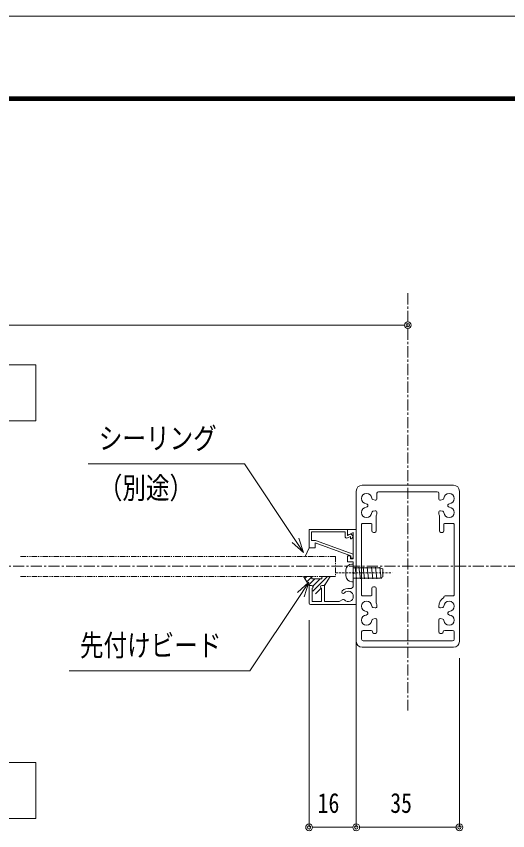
# Model space of a CAD drawing. Units: millimetres, scale not verified, with parts at other scales. Extents: x -3580 to 3580, y -1188 to 1188.
# Drawn here: x 2113 to 2446, y 635 to 1188 of the extents above; entities that cross this region are included whole.
import ezdxf
from ezdxf.enums import TextEntityAlignment as Align

# ---------------------------------------------------------------- set-up
doc = ezdxf.new("R2010")
doc.units = ezdxf.units.MM
doc.header["$LTSCALE"] = 6
for name, pattern in [('USER1', [2, 1.25, -0.25, 0.25, -0.25]), ('USER2', [1.25, 0.625, -0.125, 0.125, -0.125, 0.125, -0.125]), ('USER3', [0.375, 0.25, -0.125])]:
    doc.linetypes.add(name, pattern=pattern)
for name, color, linetype, lineweight in [('0-0_0', 7, 'Continuous', 18), ('0-1_DEFPOINTS', 7, 'Continuous', 18), ('0-3_アンカー', 4, 'USER3', 18), ('0-4_WAKU', 7, 'Continuous', 18), ('0-5_6_U+FF8A_U+FF6F_U+FF81_U+FF9D_U+FF78_U+FF9E', 4, 'Continuous', 18), ('0-6_51破線_U+FF71_U+FF99_U+FF90', 3, 'USER3', 18), ('0-8_3中心線', 2, 'USER1', 18), ('0-9_41_U+FF71_U+FF99_U+FF90', 6, 'Continuous', 18), ('0-A_1手摺寸法', 3, 'Continuous', 18), ('0-C_P4-12', 7, 'Continuous', 18), ('0-D_CYAN', 4, 'Continuous', 18), ('0-E_2a', 1, 'USER2', 18)]:
    doc.layers.add(name, color=color, linetype=linetype, lineweight=lineweight)
doc.styles.add('ＭＳ ゴシック', font='')
doc.styles.get('ＭＳ ゴシック').set_extended_font_data('MS Gothic')

msp = doc.modelspace()

# ---------------------------------------------------------------- linework, layer by layer
at = {"layer": '0-0_0', "lineweight": 9}
for p, q in [((2376.035, 978.274), (2373.735, 978.274)), ((2307.603, 823.79), (2302.06, 832.113)), ((2311.228, 803.649), (2305.685, 795.326)), ((2313.635, 637.283), (2315.935, 637.283)), ((2341.035, 637.283), (2338.735, 637.283)), ((2345.635, 637.283), (2347.935, 637.283)), ((2411.035, 637.283), (2408.735, 637.283))]:
    msp.add_line(p, q, dxfattribs=at)
at = {"layer": '0-0_0'}
for points in [[(2302.06, 832.113), (2267.511, 883.995), (2161.426, 883.995)], [(2305.685, 795.326), (2271.136, 743.444), (2148.615, 743.444)]]:
    msp.add_lwpolyline(points, dxfattribs=at)
at = {"layer": '0-0_0', "lineweight": 9}
for points in [[(2304.29, 833.599), (2307.603, 823.79), (2299.83, 830.628)], [(2307.915, 793.841), (2311.228, 803.649), (2303.455, 796.811)]]:
    msp.add_lwpolyline(points, dxfattribs=at)
for centre, radius in [((2378.335, 978.274), 2.3), ((2378.335, 978.274), 1.15), ((2311.335, 637.283), 2.3), ((2311.335, 637.283), 1.15), ((2343.335, 637.283), 2.3), ((2343.335, 637.283), 2.3), ((2343.335, 637.283), 1.15), ((2343.335, 637.283), 1.15), ((2413.335, 637.283), 2.3), ((2413.335, 637.283), 1.15)]:
    msp.add_circle(centre, radius, dxfattribs=at)
at = {"layer": '0-1_DEFPOINTS', "color": 5}
msp.add_line((3579.776, 1187.987), (215.776, 1187.987), dxfattribs=at)
at = {"layer": '0-3_アンカー', "linetype": 'Continuous'}
for p, q in [((2313.211, 807.54), (2313.211, 806.005)), ((2319.86, 807.54), (2319.86, 806.005)), ((2313.211, 806.005), (2319.86, 806.005))]:
    msp.add_line(p, q, dxfattribs=at)
at = {"layer": '0-4_WAKU'}
for p, q in [((3496.976, 1133.187), (294.576, 1133.187)), ((3496.376, 1132.587), (295.176, 1132.587)), ((3495.776, 1131.987), (295.776, 1131.987)), ((3495.176, 1131.387), (296.376, 1131.387)), ((3494.576, 1130.787), (296.976, 1130.787))]:
    msp.add_line(p, q, dxfattribs=at)
at = {"layer": '0-5_6_U+FF8A_U+FF6F_U+FF81_U+FF9D_U+FF78_U+FF9E'}
for p, q in [((2340.335, 816.04), (2340.935, 816.04)), ((2341.335, 804.44), (2341.335, 815.64)), ((2341.335, 813.54), (2359.335, 813.54)), ((2343.461, 806.04), (2342.522, 814.04)), ((2343.461, 806.04), (2342.522, 814.04)), ((2346.095, 806.04), (2345.157, 814.04)), ((2346.095, 806.04), (2345.157, 814.04)), ((2348.914, 806.04), (2347.976, 814.04)), ((2348.914, 806.04), (2347.976, 814.04)), ((2351.733, 806.04), (2350.795, 814.04)), ((2351.733, 806.04), (2350.795, 814.04)), ((2354.553, 806.04), (2353.614, 814.04)), ((2354.553, 806.04), (2353.614, 814.04)), ((2357.372, 806.04), (2356.433, 814.04)), ((2357.372, 806.04), (2356.433, 814.04)), ((2360.191, 806.04), (2359.253, 814.04)), ((2360.191, 806.04), (2359.253, 814.04)), ((2359.335, 813.54), (2361.335, 812.712)), ((2307.535, 807.54), (2313.211, 807.54)), ((2311.335, 801.54), (2307.535, 807.54)), ((2308.398, 806.178), (2309.759, 807.54)), ((2309.769, 804.014), (2313.211, 807.456)), ((2313.948, 797.586), (2323.902, 807.54)), ((2319.86, 807.54), (2325.535, 807.54)), ((2319.86, 807.034), (2320.366, 807.54)), ((2336.335, 808.04), (2336.335, 812.04)), ((2361.335, 807.368), (2361.335, 812.712)), ((2311.139, 801.849), (2315.295, 806.005)), ((2313.888, 801.062), (2318.831, 806.005)), ((2321.437, 801.54), (2322.25, 802.352)), ((2340.335, 804.04), (2340.935, 804.04)), ((2341.335, 806.54), (2359.335, 806.54)), ((2359.335, 806.54), (2361.335, 807.368)), ((2311.335, 801.54), (2313.035, 801.54)), ((2313.335, 799.586), (2313.335, 798.409)), ((2315.757, 795.86), (2319.558, 799.661)), ((2319.735, 799.586), (2319.735, 798.409))]:
    msp.add_line(p, q, dxfattribs=at)
msp.add_lwpolyline([(2320.035, 801.54), (2321.735, 801.54), (2325.535, 807.54)], dxfattribs=at)
for centre, radius, start, end in [((2340.335, 812.04), 4, 90, 180), ((2340.935, 815.64), 0.4, 0, 90), ((2340.335, 808.04), 4, 180, 270), ((2340.935, 804.44), 0.4, 270, 0), ((2313.035, 800.54), 1, 287.4576, 90), ((2320.035, 800.54), 1, 90, 252.5424)]:
    msp.add_arc(centre, radius, start, end, dxfattribs=at)
at = {"layer": '0-6_51破線_U+FF71_U+FF99_U+FF90'}
msp.add_line((2329.35, 810.04), (2367.657, 810.04), dxfattribs=at)
at = {"layer": '0-8_3中心線'}
for p, q in [((2378.335, 999.892), (2378.335, 716.549)), ((1666.459, 814.54), (2458.949, 814.54))]:
    msp.add_line(p, q, dxfattribs=at)
at = {"layer": '0-9_41_U+FF71_U+FF99_U+FF90'}
for p, q in [((2347.335, 869.54), (2409.335, 869.54)), ((2343.335, 865.54), (2343.335, 763.54)), ((2357.335, 860.49), (2357.335, 864.14)), ((2398.335, 865.14), (2358.335, 865.14)), ((2399.335, 860.54), (2399.335, 864.14)), ((2413.335, 865.54), (2413.335, 763.54)), ((2354.656, 859.778), (2356.161, 859.513)), ((2402.014, 859.778), (2400.509, 859.513)), ((2351.097, 856.219), (2351.164, 855.84)), ((2351.097, 855.461), (2351.164, 855.84)), ((2354.656, 851.902), (2356.161, 852.167)), ((2402.014, 851.902), (2400.509, 852.167)), ((2405.573, 856.219), (2405.506, 855.84)), ((2405.573, 855.461), (2405.506, 855.84)), ((2356.935, 838.54), (2356.935, 848.808)), ((2399.735, 838.54), (2399.735, 848.808)), ((2346.935, 794.94), (2346.935, 843.14)), ((2347.335, 843.54), (2353.535, 843.54)), ((2353.935, 838.54), (2353.935, 843.14)), ((2402.735, 843.14), (2402.735, 838.54)), ((2409.335, 843.54), (2403.135, 843.54)), ((2409.735, 794.94), (2409.735, 843.14)), ((2311.335, 839.54), (2337.335, 839.54)), ((2311.335, 827.04), (2311.335, 839.54)), ((2312.935, 837.94), (2335.735, 837.94)), ((2312.935, 832.14), (2312.935, 837.94)), ((2335.735, 834.893), (2335.735, 837.94)), ((2337.335, 835.54), (2337.335, 839.54)), ((2337.335, 839.54), (2337.335, 835.54)), ((2343.335, 839.54), (2337.335, 839.54)), ((2337.335, 835.54), (2341.335, 837.54)), ((2338.619, 836.182), (2337.335, 835.54)), ((2341.335, 819.54), (2341.335, 837.54)), ((2343.335, 839.54), (2343.335, 788.54)), ((2355.935, 837.54), (2354.935, 837.54)), ((2401.735, 837.54), (2400.735, 837.54)), ((2312.935, 832.14), (2315.621, 832.14)), ((2315.335, 830.54), (2339.735, 821.54)), ((2315.335, 827.04), (2315.335, 830.54)), ((2315.621, 832.14), (2341.335, 822.655)), ((2339.335, 834.751), (2337.472, 833.82)), ((2339.335, 833.151), (2339.335, 834.751)), ((2311.335, 827.04), (2315.335, 827.04)), ((2337.335, 821.54), (2337.335, 817.54)), ((2339.335, 821.54), (2337.335, 821.54)), ((2339.335, 821.54), (2339.335, 819.54)), ((2341.335, 819.54), (2339.335, 819.54)), ((2339.735, 820.74), (2339.735, 821.54)), ((2341.335, 822.655), (2341.335, 820.74)), ((2337.335, 817.54), (2341.335, 817.54)), ((2341.335, 817.54), (2341.335, 810.64)), ((2341.335, 814.54), (2341.335, 810.64)), ((2341.749, 810.378), (2341.335, 810.64)), ((2341.749, 809.702), (2341.335, 809.44)), ((2341.335, 809.44), (2341.335, 801.889)), ((2341.335, 809.44), (2341.335, 801.889)), ((2341.335, 801.389), (2341.335, 801.889)), ((2311.335, 790.297), (2311.335, 801.54)), ((2313.035, 801.54), (2311.335, 801.54)), ((2313.335, 790.54), (2313.335, 799.586)), ((2319.735, 790.54), (2319.735, 799.586)), ((2321.735, 801.54), (2320.035, 801.54)), ((2321.735, 790.54), (2321.735, 801.54)), ((2353.935, 799.54), (2353.935, 794.94)), ((2355.935, 800.54), (2354.935, 800.54)), ((2356.935, 799.54), (2356.935, 789.672)), ((2334.13, 791.901), (2331.773, 790.54)), ((2347.335, 794.54), (2353.535, 794.54)), ((2402.735, 793.54), (2402.735, 793.343)), ((2409.335, 794.54), (2403.735, 794.54)), ((2311.335, 790.297), (2311.335, 789.54)), ((2341.335, 788.54), (2312.335, 788.54)), ((2343.335, 788.54), (2312.335, 788.54)), ((2319.735, 790.54), (2313.335, 790.54)), ((2330.371, 790.54), (2321.735, 790.54)), ((2331.773, 790.54), (2321.735, 790.54)), ((2354.656, 786.578), (2356.161, 786.313)), ((2402.014, 786.578), (2400.509, 786.313)), ((2351.097, 783.019), (2351.164, 782.64)), ((2351.097, 782.261), (2351.164, 782.64)), ((2405.573, 783.019), (2405.506, 782.64)), ((2405.573, 782.261), (2405.506, 782.64)), ((2354.656, 778.702), (2356.161, 778.967)), ((2357.335, 777.94), (2357.335, 769.94)), ((2399.335, 777.94), (2399.335, 769.94)), ((2402.014, 778.702), (2400.509, 778.967)), ((2346.935, 764.94), (2346.935, 769.94)), ((2347.935, 770.94), (2353.335, 770.94)), ((2355.335, 768.94), (2356.335, 768.94)), ((2401.335, 768.94), (2400.335, 768.94)), ((2408.735, 770.94), (2403.335, 770.94)), ((2409.735, 764.94), (2409.735, 769.94)), ((2408.735, 763.94), (2347.935, 763.94)), ((2347.335, 759.54), (2409.335, 759.54))]:
    msp.add_line(p, q, dxfattribs=at)
for centre, radius, start, end in [((2347.335, 865.54), 4, 90, 180), ((2409.335, 865.54), 4, 0, 90), ((2350.335, 860.54), 3.5, 2.83959, 267.16041), ((2358.335, 864.14), 1, 90, 180), ((2398.335, 864.14), 1, 0, 90), ((2406.335, 860.54), 3.5, 272.83959, 177.16041), ((2354.83, 860.763), 1, 182.83959, 260), ((2356.335, 860.498), 1, 260, 359.59407), ((2350.335, 860.54), 7, 359.59407, 0), ((2406.335, 860.54), 7, 180, 180.40593), ((2400.335, 860.498), 1, 180.40593, 280), ((2401.841, 860.763), 1, 280, 357.16041), ((2350.335, 851.14), 3.5, 92.83959, 357.16041), ((2350.112, 856.046), 1, 10, 87.16041), ((2350.112, 855.635), 1, 272.83959, 350), ((2354.83, 850.917), 1, 100, 177.16041), ((2356.335, 851.183), 1, 0.40593, 100), ((2400.335, 851.183), 1, 80, 179.59407), ((2401.841, 850.917), 1, 2.83959, 80), ((2406.335, 851.14), 3.5, 182.83959, 87.16041), ((2406.558, 856.046), 1, 92.83959, 170), ((2406.558, 855.635), 1, 190, 267.16041), ((2350.335, 851.14), 7, 340.53705, 0.40593), ((2406.335, 851.14), 7, 179.59407, 199.46295), ((2347.335, 843.14), 0.4, 90, 180), ((2353.535, 843.14), 0.4, 0, 90), ((2403.135, 843.14), 0.4, 90, 180), ((2409.335, 843.14), 0.4, 0, 90), ((2339.335, 834.751), 1.6, 0, 116.56505), ((2354.935, 838.54), 1, 180, 270), ((2355.935, 838.54), 1, 270, 0), ((2400.735, 838.54), 1, 180, 270), ((2401.735, 838.54), 1, 270, 0), ((2336.935, 834.893), 1.2, 180, 296.56505), ((2339.335, 834.751), 1.6, 270, 0), ((2340.535, 820.74), 0.8, 180, 0), ((2341.535, 810.04), 0.4, 302.33353, 57.66647), ((2313.035, 800.54), 1, 287.4576, 90), ((2320.035, 800.54), 1, 90, 252.5424), ((2334.536, 797.101), 1, 137.68177, 316.80075), ((2337.835, 794.04), 5.5, 78.46304, 137.24126), ((2337.835, 794.04), 3.5, 222.75874, 137.24126), ((2339.335, 801.389), 2, 258.46304, 0), ((2354.935, 799.54), 1, 90, 180), ((2355.935, 799.54), 1, 0, 90), ((2334.531, 790.985), 1, 42.75874, 113.62063), ((2350.335, 787.34), 3.5, 2.83959, 267.16041), ((2347.335, 794.94), 0.4, 180, 270), ((2353.535, 794.94), 0.4, 270, 0), ((2406.335, 787.34), 7, 120.94972, 180.40593), ((2403.735, 793.54), 1, 90, 180), ((2406.335, 787.34), 3.5, 272.83959, 177.16041), ((2409.335, 794.94), 0.4, 270, 0), ((2312.335, 789.54), 1, 180, 270), ((2354.83, 787.563), 1, 182.83959, 260), ((2356.335, 787.298), 1, 260, 359.59407), ((2350.335, 787.34), 7, 359.59407, 19.46295), ((2400.335, 787.298), 1, 180.40593, 280), ((2401.841, 787.563), 1, 280, 357.16041), ((2350.335, 777.94), 3.5, 92.83959, 357.16041), ((2350.112, 782.846), 1, 10, 87.16041), ((2350.112, 782.435), 1, 272.83959, 350), ((2406.335, 777.94), 3.5, 182.83959, 87.16041), ((2406.558, 782.846), 1, 92.83959, 170), ((2406.558, 782.435), 1, 190, 267.16041), ((2354.83, 777.717), 1, 100, 177.16041), ((2356.335, 777.983), 1, 0.40593, 100), ((2350.335, 777.94), 7, 0, 0.40593), ((2400.335, 777.983), 1, 80, 179.59407), ((2406.335, 777.94), 7, 179.59407, 180), ((2401.841, 777.717), 1, 2.83959, 80), ((2347.935, 769.94), 1, 90, 180), ((2353.335, 769.94), 1, 0, 90), ((2355.335, 769.94), 1, 180, 270), ((2356.335, 769.94), 1, 270, 0), ((2400.335, 769.94), 1, 180, 270), ((2401.335, 769.94), 1, 270, 0), ((2403.335, 769.94), 1, 90, 180), ((2408.735, 769.94), 1, 0, 90), ((2347.335, 763.54), 4, 180, 270), ((2347.935, 764.94), 1, 180, 270), ((2408.735, 764.94), 1, 270, 0), ((2409.335, 763.54), 4, 270, 0)]:
    msp.add_arc(centre, radius, start, end, dxfattribs=at)
at = {"layer": '0-A_1手摺寸法'}
for p, q in [((1782.935, 978.274), (2373.735, 978.274)), ((2378.335, 976.808), (2378.335, 978.274)), ((2311.335, 778.04), (2311.335, 637.283)), ((2343.335, 766.44), (2343.335, 637.283)), ((2343.335, 752.04), (2343.335, 637.283)), ((2413.335, 752.04), (2413.335, 637.283)), ((2338.735, 637.283), (2315.935, 637.283)), ((2347.935, 637.283), (2408.735, 637.283))]:
    msp.add_line(p, q, dxfattribs=at)
at = {"layer": '0-C_P4-12'}
for points in [[(2030.672, 913.275), (2125.998, 913.275), (2125.998, 951.286), (2030.672, 951.286)], [(2030.672, 643.211), (2125.998, 643.211), (2125.998, 681.221), (2030.672, 681.221)]]:
    msp.add_lwpolyline(points, dxfattribs=at)
at = {"layer": '0-D_CYAN'}
msp.add_line((2311.335, 827.04), (2308.623, 821.14), dxfattribs=at)
at = {"layer": '0-E_2a'}
msp.add_line((2329.335, 807.54), (2115.493, 807.54), dxfattribs=at)
msp.add_lwpolyline([(2115.493, 821.14), (2329.335, 821.14), (2329.335, 807.54)], dxfattribs=at)

# ---------------------------------------------------------------- texts
at = {"layer": '0-0_0', "style": 'ＭＳ ゴシック', "width": 0.8}
for s, p in [('シーリング', (2168.642, 889.698)), ('（別途）', (2168.642, 856.022)), ('先付けビード', (2155.831, 749.147))]:
    msp.add_text(s, height=14.66, dxfattribs=at).set_placement(p, align=Align.BOTTOM_LEFT)
at = {"layer": '0-A_1手摺寸法', "color": 7, "style": 'ＭＳ ゴシック', "width": 0.8}
for s, p in [('16', (2317.171, 643.033)), ('35', (2366.419, 643.033))]:
    msp.add_text(s, height=13.49, dxfattribs=at).set_placement(p, align=Align.BOTTOM_LEFT)

doc.saveas('drawing.dxf')
